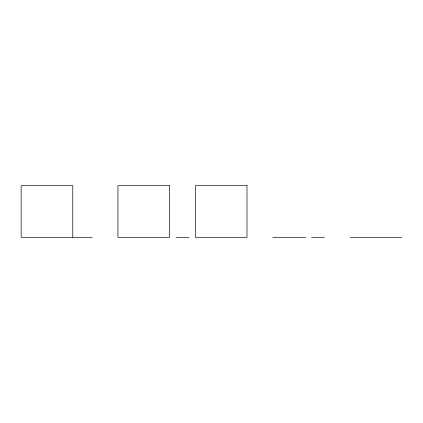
<?xml version="1.0" encoding="UTF-8"?>
<svg xmlns="http://www.w3.org/2000/svg" width="423" height="423" viewBox="0 0 423 423"><rect width="100%" height="100%" fill="white"/><g stroke="black" fill="none" stroke-linecap="round" stroke-linejoin="round"><path stroke-width="0.63" d="M92.129 237.308L21.15 237.308L21.15 185.692L72.772 185.692L72.772 237.308M176.01 237.308L188.917 237.308M272.798 237.308L305.845 237.308M311.513 237.308L324.42 237.308M350.228 237.308L401.85 237.308M169.56 185.692L117.938 185.692L117.938 237.308L169.56 237.308L169.56 185.692M246.99 185.692L195.368 185.692L195.368 237.308L246.99 237.308L246.99 185.692"/></g></svg>
